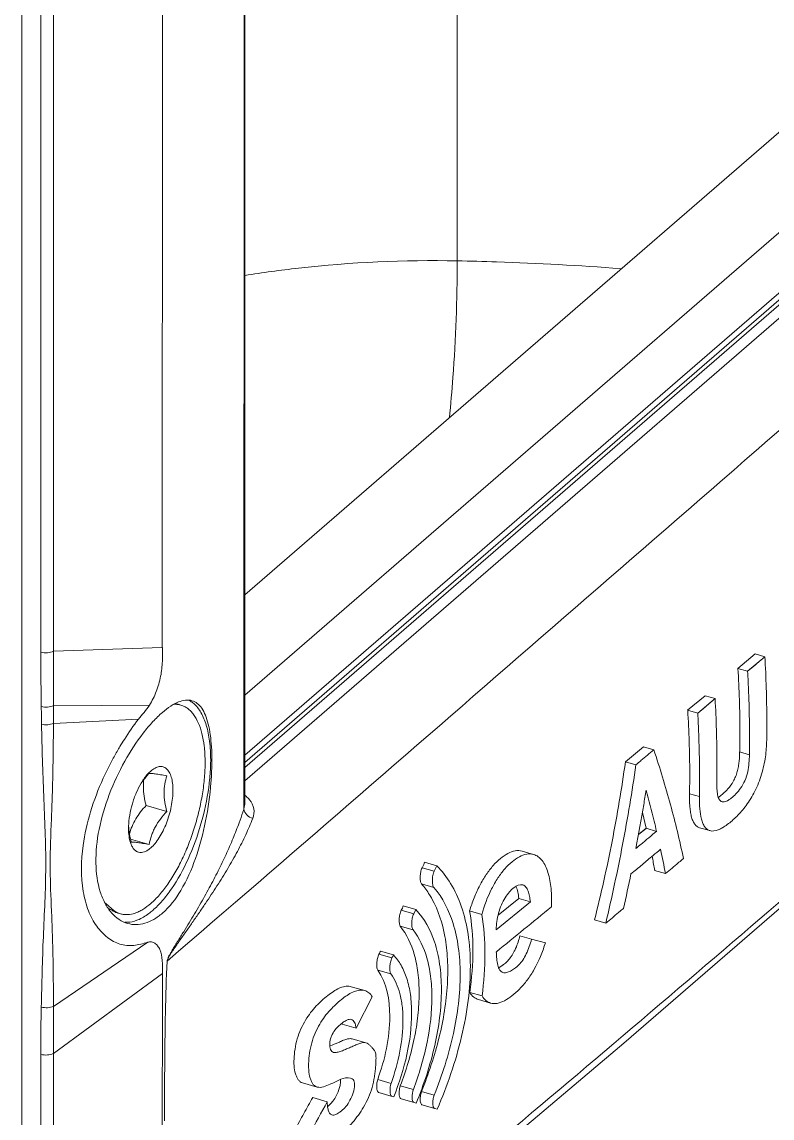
# Model space of a CAD drawing. Header units: millimetres. Extents: x 0 to 3564, y 0 to 2520.
# Drawn here: x 2802 to 2836.3, y 1977.7 to 2027.8 of the extents above; entities that cross this region are included whole.
import ezdxf

# ---------------------------------------------------------------- set-up
doc = ezdxf.new("R2010")
doc.units = ezdxf.units.MM
doc.layers.get('0').update_dxf_attribs({"lineweight": 13})

msp = doc.modelspace()

# ---------------------------------------------------------------- linework, layer by layer
for p, q in [((2821.905, 2095.3), (2821.905, 2016.84)), ((2802.881, 1998.945), (2802.88, 2090.31)), ((2803.454, 1998.989), (2803.455, 2090.353)), ((2802.013, 1953.909), (2802.013, 2089.875)), ((2808.43, 2089.466), (2808.427, 1999.165)), ((2812.16, 2084.16), (2812.159, 1991.794)), ((2812.192, 2084.339), (2812.191, 1992.005)), ((2812.191, 1996.985), (2862.059, 2040.172)), ((2864.68, 2039.695), (2812.191, 1994.238)), ((2812.191, 1993.906), (2864.922, 2039.572)), ((2864.705, 2039.157), (2812.191, 1993.677)), ((2812.191, 1993.075), (2865.238, 2039.016)), ((2812.191, 2001.573), (2855.322, 2038.925)), ((2808.427, 1999.165), (2803.454, 1998.989)), ((2803.454, 1996.504), (2803.454, 1998.989)), ((2834.722, 1998.207), (2835.515, 1998.873)), ((2835.171, 1998.078), (2835.96, 1998.744)), ((2835.515, 1998.873), (2835.96, 1998.744)), ((2834.722, 1998.207), (2835.171, 1998.078)), ((2832.43, 1996.295), (2833.228, 1996.959)), ((2833.228, 1996.959), (2833.685, 1996.827)), ((2803.454, 1996.504), (2807.841, 1996.527)), ((2809.276, 1996.529), (2809.146, 1996.566)), ((2832.892, 1996.161), (2833.685, 1996.827)), ((2803.451, 1995.69), (2807.335, 1995.884)), ((2832.43, 1996.295), (2832.892, 1996.161)), ((2829.586, 1993.943), (2830.41, 1994.622)), ((2830.41, 1994.622), (2830.885, 1994.485)), ((2834.807, 1994.39), (2835.254, 1994.261)), ((2829.586, 1993.944), (2830.067, 1993.805)), ((2807.899, 1993.516), (2807.805, 1993.427)), ((2832.511, 1992.478), (2832.972, 1992.345)), ((2808.633, 1991.672), (2807.687, 1991.945)), ((2812.191, 1992.005), (2812.159, 1991.794)), ((2830.535, 1990.897), (2830.366, 1991.625)), ((2830.185, 1990.61), (2830.535, 1990.897)), ((2830.191, 1990.608), (2830.54, 1990.895)), ((2830.535, 1990.897), (2831.01, 1990.759)), ((2832.977, 1990.925), (2833.446, 1990.79)), ((2807.821, 1990.157), (2806.978, 1990.4)), ((2825.386, 1989.705), (2824.867, 1989.855)), ((2820.849, 1988.936), (2820.297, 1989.096)), ((2820.41, 1989.344), (2820.965, 1989.184)), ((2830.924, 1988.967), (2830.862, 1989.334)), ((2830.923, 1988.967), (2831.413, 1988.825)), ((2820.271, 1988.355), (2820.834, 1988.193)), ((2825.247, 1987.536), (2823.684, 1986.263)), ((2823.773, 1986.931), (2824.718, 1987.688)), ((2823.779, 1986.929), (2824.724, 1987.687)), ((2825.247, 1987.536), (2824.718, 1987.688)), ((2806.521, 1986.987), (2806.392, 1987.025)), ((2819.339, 1987.156), (2819.916, 1986.99)), ((2820.01, 1987.184), (2819.436, 1987.35)), ((2819.916, 1986.99), (2820.01, 1987.184)), ((2823.021, 1986.958), (2822.469, 1987.118)), ((2819.301, 1986.423), (2819.884, 1986.255)), ((2828.177, 1986.708), (2828.687, 1986.56)), ((2824.763, 1985.987), (2825.296, 1985.833)), ((2803.453, 1982.753), (2807.758, 1985.687)), ((2825.296, 1985.833), (2825.929, 1985.66)), ((2818.326, 1985.143), (2818.92, 1984.971)), ((2818.987, 1985.107), (2818.39, 1985.28)), ((2818.267, 1984.42), (2818.872, 1984.245)), ((2803.449, 1980.603), (2808.435, 1984.253)), ((2817.678, 1983.478), (2817.063, 1983.655)), ((2822.477, 1983.395), (2823.037, 1983.233)), ((2818.02, 1983.194), (2817.298, 1981.794)), ((2822.878, 1983.067), (2823.43, 1982.907)), ((2803.453, 1980.601), (2803.453, 1982.753)), ((2816.643, 1981.947), (2816.638, 1981.989)), ((2816.643, 1981.947), (2817.28, 1981.763)), ((2817.298, 1981.794), (2817.28, 1981.763)), ((2817.725, 1981.09), (2817.096, 1981.271)), ((2802.881, 1963.11), (2802.878, 1980.558)), ((2803.462, 1963.151), (2803.449, 1980.603)), ((2818.267, 1979.408), (2818.882, 1979.231)), ((2814.833, 1979.262), (2815.5, 1979.07)), ((2819.281, 1979.046), (2819.301, 1979.13)), ((2819.301, 1979.13), (2819.899, 1978.958)), ((2820.248, 1978.787), (2820.271, 1978.871)), ((2820.271, 1978.871), (2820.854, 1978.703)), ((2815.963, 1978.4), (2815.298, 1978.592)), ((2818.321, 1978.814), (2818.932, 1978.637)), ((2818.39, 1978.794), (2818.321, 1978.814)), ((2819, 1978.618), (2818.931, 1978.637)), ((2819.933, 1978.356), (2819.339, 1978.527)), ((2820.028, 1978.33), (2819.933, 1978.356)), ((2820.291, 1978.26), (2820.872, 1978.093)), ((2820.988, 1978.06), (2820.872, 1978.093))]:
    msp.add_line(p, q)
for points in [[(2810.893, 1965.325), (2829.518, 1981.072), (2852.934, 2001.348)], [(2835.171, 1998.078), (2835.437, 1998.299), (2835.695, 1998.523), (2835.96, 1998.744)], [(2832.892, 1996.161), (2833.16, 1996.382), (2833.418, 1996.606), (2833.685, 1996.827)]]:
    msp.add_lwpolyline(points)
for centre, radius, start, end in [((2582.152, 1996.863), 221.302, 359.69628, 359.90705), ((2809.015, 1995.625), 0.941, 73.9237, 82.0258), ((2818.898, 1987.176), 14.479, 149.9978, 152.2207), ((2818.997, 1987.12), 14.593, 149.0273, 150.0021), ((2818.187, 1987.541), 13.679, 152.1863, 155.6434), ((2810.161, 1991.372), 3.135, 147.8011, 149.3992), ((2810.15, 1991.097), 3.273, 143.6375, 145.2029), ((2809.936, 1992.793), 2.375, 171.7871, 180.0186), ((2800.147, 1994.18), 10.496, 352.2728, 353.4771), ((2796.655, 1994.099), 14.038, 355.456, 356.8494), ((2912.04, 1986.827), 108.774, 177.73616, 178.02341), ((2810.089, 1990.878), 3.205, 177.996, 179.9756), ((2809.58, 1991.124), 2.696, 182.7691, 185.1945), ((2809.675, 1991.132), 2.791, 185.1885, 185.7299), ((2790.754, 1981.49), 41.316, 10.2261, 11.7986), ((2815.509, 1986.67), 15.583, 9.845, 10.9197), ((2698.163, 2046.762), 135.63, 334.76395, 334.87953), ((2755.041, 2004.184), 76.362, 347.17295, 348.38505), ((2806.782, 1987.889), 0.938, 245.8876, 253.8828), ((2286.486, 2646.269), 851.78, 309.100541, 309.3194), ((2771.402, 2008.803), 53.158, 333.3639, 333.5276), ((2823.068, 1985.922), 1.573, 312.9416, 320.6883), ((2823.05, 1985.943), 1.601, 305.4505, 312.8928), ((3417.169, 1975.42), 608.65, 179.668935, 179.801614), ((2535.017, 2130.58), 319.514, 331.25558, 331.55684)]:
    msp.add_arc(centre, radius, start, end)
for points, knots in [([(2808.651, 1984.828), (2819.725, 1994.37), (2841.488, 2013.401), (2863.433, 2032.222), (2874.212, 2041.606)], [0, 0, 0, 0, 0.505642, 1, 1, 1, 1]), ([(2812.191, 2016.169), (2813.006, 2016.299), (2816.225, 2016.738), (2819.482, 2016.89), (2821.904, 2016.839)], [0, 0, 0, 0, 0.254185, 1, 1, 1, 1]), ([(2821.548, 2009.665), (2821.606, 2010.278), (2821.809, 2012.664), (2821.904, 2015.06), (2821.904, 2016.84)], [0, 0, 0, 0, 0.256954, 1, 1, 1, 1]), ([(2821.904, 2016.84), (2822.504, 2016.827), (2824.992, 2016.758), (2827.478, 2016.623), (2829.361, 2016.486)], [0, 0, 0, 0, 0.2412, 1, 1, 1, 1]), ([(2865.456, 2012.892), (2861.103, 2008.952), (2852.342, 2001.147), (2839.084, 1989.608), (2825.747, 1978.209), (2816.762, 1970.739), (2812.239, 1967.046)], [0, 0, 0, 0, 0.250755, 0.501046, 0.750609, 1, 1, 1, 1]), ([(2864.955, 2009.929), (2864.955, 2007.77), (2864.779, 2003.339), (2864.048, 1996.591), (2862.853, 1989.662), (2861.217, 1982.677), (2859.168, 1975.761), (2856.743, 1969.036), (2853.984, 1962.623), (2850.943, 1956.636), (2847.672, 1951.181), (2844.23, 1946.353), (2840.677, 1942.237), (2837.072, 1938.901), (2833.469, 1936.404), (2829.921, 1934.791), (2826.979, 1934.217), (2824.769, 1934.277), (2823.719, 1934.467), (2823.211, 1934.6)], [0, 0, 0, 0, 0.069479, 0.142599, 0.218345, 0.295649, 0.373382, 0.450412, 0.525621, 0.597945, 0.66641, 0.73017, 0.788559, 0.84115, 0.887857, 0.929064, 0.965806, 0.983089, 1, 1, 1, 1]), ([(2867.483, 2009.621), (2867.471, 2006.633), (2867.12, 2000.471), (2865.762, 1991.121), (2863.594, 1981.605), (2860.683, 1972.227), (2857.122, 1963.281), (2853.023, 1955.05), (2849.177, 1948.852), (2845.916, 1944.485), (2843.482, 1941.622), (2841.019, 1939.112), (2838.544, 1936.976), (2836.077, 1935.228), (2833.635, 1933.885), (2831.236, 1932.957), (2828.894, 1932.457), (2826.631, 1932.394), (2824.468, 1932.776), (2822.433, 1933.601), (2820.549, 1934.855), (2818.833, 1936.521), (2817.295, 1938.58), (2815.942, 1941.014), (2814.784, 1943.804), (2813.827, 1946.927), (2813.344, 1949.135), (2813.134, 1950.287)], [0, 0, 0, 0, 0.076465, 0.157645, 0.241524, 0.325929, 0.408671, 0.487642, 0.560938, 0.594967, 0.627031, 0.657019, 0.684869, 0.710582, 0.734236, 0.756007, 0.776187, 0.795201, 0.813591, 0.831977, 0.850979, 0.871144, 0.892894, 0.916525, 0.942214, 0.97004, 1, 1, 1, 1]), ([(2823.214, 1934.596), (2823.719, 1934.451), (2824.763, 1934.236), (2826.963, 1934.127), (2829.898, 1934.64), (2833.447, 1936.189), (2837.052, 1938.628), (2840.664, 1941.911), (2844.228, 1945.982), (2847.684, 1950.772), (2850.973, 1956.196), (2854.035, 1962.161), (2856.817, 1968.56), (2859.267, 1975.279), (2861.343, 1982.197), (2863.007, 1989.192), (2864.229, 1996.137), (2864.987, 2002.908), (2865.181, 2007.358), (2865.19, 2009.526)], [0, 0, 0, 0, 0.016924, 0.034174, 0.070738, 0.111676, 0.158085, 0.210392, 0.268537, 0.332113, 0.400462, 0.472745, 0.547989, 0.62513, 0.703046, 0.780599, 0.856652, 0.930128, 1, 1, 1, 1]), ([(2802.879, 1998.945), (2802.977, 1998.921), (2803.174, 1998.907), (2803.369, 1998.948), (2803.454, 1998.989)], [0, 0, 0, 0, 0.517437, 1, 1, 1, 1]), ([(2802.895, 1996.462), (2802.891, 1996.669), (2802.881, 1997.497), (2802.879, 1998.325), (2802.879, 1998.945)], [0, 0, 0, 0, 0.250519, 1, 1, 1, 1]), ([(2807.841, 1996.527), (2807.964, 1996.722), (2808.172, 1997.153), (2808.369, 1997.831), (2808.443, 1998.514), (2808.428, 1998.954), (2808.428, 1999.165)], [0, 0, 0, 0, 0.253033, 0.518637, 0.769341, 1, 1, 1, 1]), ([(2836.043, 1994.927), (2836.047, 1995.243), (2836.054, 1996.516), (2836.014, 1997.788), (2835.96, 1998.744)], [0, 0, 0, 0, 0.247984, 1, 1, 1, 1]), ([(2834.812, 1994.388), (2834.818, 1994.704), (2834.83, 1995.977), (2834.788, 1997.25), (2834.728, 1998.206)], [0, 0, 0, 0, 0.247656, 1, 1, 1, 1]), ([(2835.171, 1998.078), (2835.189, 1997.757), (2835.25, 1996.486), (2835.267, 1995.213), (2835.254, 1994.261)], [0, 0, 0, 0, 0.252117, 1, 1, 1, 1]), ([(2802.906, 1995.655), (2802.905, 1995.722), (2802.901, 1995.857), (2802.904, 1996.058), (2802.902, 1996.26), (2802.893, 1996.395), (2802.892, 1996.463)], [0, 0, 0, 0, 0.250042, 0.498825, 0.74863, 1, 1, 1, 1]), ([(2802.895, 1996.462), (2802.989, 1996.439), (2803.181, 1996.428), (2803.37, 1996.467), (2803.454, 1996.504)], [0, 0, 0, 0, 0.513677, 1, 1, 1, 1]), ([(2807.335, 1995.885), (2807.417, 1995.991), (2807.598, 1996.195), (2807.767, 1996.411), (2807.841, 1996.527)], [0, 0, 0, 0, 0.494306, 1, 1, 1, 1]), ([(2807.899, 1987.458), (2808.04, 1987.58), (2808.317, 1987.864), (2808.698, 1988.36), (2809.059, 1988.941), (2809.392, 1989.592), (2809.687, 1990.298), (2809.938, 1991.04), (2810.138, 1991.8), (2810.283, 1992.559), (2810.368, 1993.297), (2810.391, 1993.997), (2810.353, 1994.641), (2810.254, 1995.214), (2810.096, 1995.702), (2809.91, 1996.041), (2809.733, 1996.251), (2809.592, 1996.375), (2809.44, 1996.47), (2809.331, 1996.513), (2809.276, 1996.529)], [0, 0, 0, 0, 0.055389, 0.117513, 0.185555, 0.258364, 0.334558, 0.412611, 0.49092, 0.567871, 0.641906, 0.711591, 0.77569, 0.833268, 0.883821, 0.927483, 0.94707, 0.965448, 0.982953, 1, 1, 1, 1]), ([(2809.78, 1996.732), (2809.687, 1996.759), (2809.473, 1996.772), (2809.139, 1996.677), (2808.782, 1996.48), (2808.549, 1996.299), (2808.429, 1996.195)], [0, 0, 0, 0, 0.193042, 0.415759, 0.683355, 1, 1, 1, 1]), ([(2809.146, 1996.556), (2809.079, 1996.566), (2809.009, 1996.568), (2808.94, 1996.563), (2808.939, 1996.563)], [0, 0, 0, 0, 0.2256042, 0.229394, 0.229394, 0.229394, 0.229394]), ([(2809.659, 1996.742), (2809.676, 1996.733), (2809.748, 1996.691), (2809.814, 1996.642), (2809.861, 1996.601)], [0, 0, 0, 0, 0.244986, 1, 1, 1, 1]), ([(2810.672, 1993.328), (2810.696, 1993.758), (2810.702, 1994.378), (2810.629, 1995.159), (2810.541, 1995.645), (2810.415, 1996.053), (2810.25, 1996.378), (2810.042, 1996.614), (2809.868, 1996.706), (2809.78, 1996.732)], [0, 0, 0, 0, 0.348889, 0.500493, 0.634048, 0.748625, 0.845063, 0.926571, 1, 1, 1, 1]), ([(2809.861, 1996.601), (2809.994, 1996.486), (2810.232, 1996.172), (2810.467, 1995.578), (2810.609, 1994.846), (2810.637, 1994.312), (2810.637, 1994.028)], [0, 0, 0, 0, 0.190928, 0.419831, 0.690629, 1, 1, 1, 1]), ([(2833.766, 1993.011), (2833.771, 1993.326), (2833.777, 1994.599), (2833.738, 1995.871), (2833.685, 1996.827)], [0, 0, 0, 0, 0.24803, 1, 1, 1, 1]), ([(2808.429, 1996.195), (2808.277, 1996.064), (2807.972, 1995.762), (2807.368, 1995.037), (2806.659, 1993.941), (2805.966, 1992.462), (2805.499, 1990.894), (2805.335, 1989.379), (2805.483, 1988.222), (2805.787, 1987.472), (2806.076, 1987.038), (2806.428, 1986.718), (2806.702, 1986.587), (2806.841, 1986.547)], [0, 0, 0, 0, 0.054654, 0.116543, 0.25651, 0.408306, 0.559667, 0.699644, 0.820195, 0.872192, 0.918792, 0.960861, 1, 1, 1, 1]), ([(2806.485, 1994.63), (2806.553, 1994.742), (2806.819, 1995.172), (2807.107, 1995.588), (2807.335, 1995.885)], [0, 0, 0, 0, 0.259348, 1, 1, 1, 1]), ([(2832.517, 1992.477), (2832.523, 1992.792), (2832.534, 1994.065), (2832.494, 1995.338), (2832.436, 1996.293)], [0, 0, 0, 0, 0.247754, 1, 1, 1, 1]), ([(2832.892, 1996.161), (2832.91, 1995.841), (2832.969, 1994.57), (2832.985, 1993.297), (2832.972, 1992.345)], [0, 0, 0, 0, 0.252061, 1, 1, 1, 1]), ([(2802.897, 1982.727), (2802.918, 1983.797), (2802.975, 1985.934), (2803.157, 1989.157), (2803.001, 1992.397), (2802.929, 1994.568), (2802.906, 1995.655)], [0, 0, 0, 0, 0.248199, 0.496083, 0.747923, 1, 1, 1, 1]), ([(2802.91, 1995.654), (2803.001, 1995.633), (2803.186, 1995.621), (2803.369, 1995.656), (2803.451, 1995.69)], [0, 0, 0, 0, 0.51182, 1, 1, 1, 1]), ([(2803.351, 1991.123), (2803.366, 1991.504), (2803.398, 1992.266), (2803.438, 1993.789), (2803.447, 1994.93), (2803.451, 1995.69)], [0, 0, 0, 0, 0.250283, 0.500895, 1, 1, 1, 1]), ([(2836.043, 1994.927), (2836.039, 1994.674), (2836.001, 1994.146), (2835.826, 1993.357), (2835.531, 1992.602), (2835.138, 1991.956), (2834.703, 1991.451), (2834.33, 1991.124), (2834.038, 1990.926), (2833.784, 1990.796), (2833.567, 1990.755), (2833.446, 1990.79)], [0, 0, 0, 0, 0.144121, 0.300103, 0.458536, 0.603367, 0.72832, 0.836456, 0.884738, 0.928278, 1, 1, 1, 1]), ([(2830.067, 1993.805), (2830.136, 1993.862), (2830.258, 1993.958), (2830.427, 1994.101), (2830.625, 1994.278), (2830.783, 1994.399), (2830.885, 1994.485)], [0, 0, 0, 0, 0.252038, 0.438543, 0.623127, 1, 1, 1, 1]), ([(2830.885, 1994.485), (2831.161, 1993.656), (2831.664, 1992.012), (2832.066, 1990.341), (2832.239, 1989.515)], [0, 0, 0, 0, 0.508788, 1, 1, 1, 1]), ([(2834.271, 1992.702), (2834.362, 1992.807), (2834.491, 1992.986), (2834.624, 1993.256), (2834.7, 1993.486), (2834.752, 1993.72), (2834.786, 1993.949), (2834.805, 1994.172), (2834.805, 1994.318), (2834.807, 1994.39)], [0, 0, 0, 0, 0.230809, 0.36179, 0.497358, 0.630103, 0.757695, 0.880683, 1, 1, 1, 1]), ([(2810.637, 1994.028), (2810.637, 1993.944), (2810.632, 1993.597), (2810.605, 1993.25), (2810.575, 1992.988)], [0, 0, 0, 0, 0.241217, 1, 1, 1, 1]), ([(2828.177, 1986.707), (2828.471, 1987.897), (2829.017, 1990.296), (2829.413, 1992.723), (2829.586, 1993.944)], [0, 0, 0, 0, 0.498625, 1, 1, 1, 1]), ([(2834.006, 1992.115), (2834.036, 1992.106), (2834.104, 1992.102), (2834.207, 1992.133), (2834.313, 1992.192), (2834.46, 1992.303), (2834.65, 1992.478), (2834.871, 1992.741), (2835.065, 1993.078), (2835.182, 1993.472), (2835.239, 1993.873), (2835.252, 1994.135), (2835.254, 1994.261)], [0, 0, 0, 0, 0.034637, 0.07363, 0.118514, 0.168485, 0.278857, 0.404362, 0.550487, 0.708453, 0.858915, 1, 1, 1, 1]), ([(2807.805, 1993.427), (2807.751, 1993.372), (2807.646, 1993.248), (2807.554, 1993.114), (2807.508, 1993.043)], [0, 0, 0, 0, 0.475902, 1, 1, 1, 1]), ([(2807.821, 1993.404), (2807.794, 1993.375), (2807.687, 1993.257), (2807.585, 1993.133), (2807.515, 1993.037)], [0, 0, 0, 0, 0.251913, 1, 1, 1, 1]), ([(2808.633, 1993.295), (2808.536, 1993.314), (2808.359, 1993.347), (2808.125, 1993.384), (2807.952, 1993.404), (2807.858, 1993.407), (2807.821, 1993.404)], [0, 0, 0, 0, 0.362375, 0.657213, 0.867114, 1, 1, 1, 1]), ([(2808.914, 1992.637), (2808.914, 1992.746), (2808.903, 1992.95), (2808.848, 1993.231), (2808.77, 1993.429), (2808.687, 1993.552), (2808.62, 1993.623), (2808.545, 1993.677), (2808.463, 1993.711), (2808.376, 1993.726), (2808.284, 1993.721), (2808.19, 1993.697), (2808.054, 1993.637), (2807.959, 1993.568), (2807.899, 1993.516)], [0, 0, 0, 0, 0.176286, 0.330449, 0.460858, 0.517768, 0.569981, 0.618683, 0.665488, 0.712273, 0.760915, 0.81303, 0.86984, 1, 1, 1, 1]), ([(2828.687, 1986.56), (2828.972, 1987.753), (2829.486, 1990.159), (2829.893, 1992.585), (2830.067, 1993.805)], [0, 0, 0, 0, 0.498856, 1, 1, 1, 1]), ([(2804.806, 1990.113), (2804.879, 1990.634), (2805.121, 1991.682), (2805.501, 1992.687), (2805.725, 1993.183)], [0, 0, 0, 0, 0.491388, 1, 1, 1, 1]), ([(2807.463, 1992.968), (2807.377, 1992.823), (2807.223, 1992.512), (2807.048, 1992.017), (2806.929, 1991.504), (2806.892, 1991.158), (2806.886, 1990.99)], [0, 0, 0, 0, 0.242183, 0.499273, 0.75672, 1, 1, 1, 1]), ([(2808.429, 1987.015), (2808.766, 1987.307), (2809.369, 1988.109), (2810.001, 1989.558), (2810.439, 1991.225), (2810.603, 1992.399), (2810.649, 1992.987)], [0, 0, 0, 0, 0.206076, 0.454189, 0.727184, 1, 1, 1, 1]), ([(2808.633, 1993.295), (2808.595, 1993.173), (2808.53, 1992.917), (2808.508, 1992.654), (2808.508, 1992.52)], [0, 0, 0, 0, 0.489925, 1, 1, 1, 1]), ([(2833.766, 1993.011), (2833.765, 1992.908), (2833.766, 1992.712), (2833.786, 1992.476), (2833.826, 1992.312), (2833.869, 1992.216), (2833.93, 1992.148), (2833.981, 1992.122), (2834.006, 1992.115)], [0, 0, 0, 0, 0.315036, 0.600503, 0.724285, 0.83021, 0.919402, 1, 1, 1, 1]), ([(2807.562, 1992.793), (2807.562, 1992.652), (2807.587, 1992.366), (2807.65, 1992.086), (2807.687, 1991.945)], [0, 0, 0, 0, 0.490548, 1, 1, 1, 1]), ([(2807.899, 1990), (2807.971, 1990.062), (2808.111, 1990.212), (2808.298, 1990.476), (2808.471, 1990.789), (2808.623, 1991.138), (2808.748, 1991.511), (2808.841, 1991.892), (2808.899, 1992.268), (2808.914, 1992.517), (2808.914, 1992.637)], [0, 0, 0, 0, 0.09859, 0.211371, 0.335842, 0.468575, 0.605586, 0.742619, 0.875421, 1, 1, 1, 1]), ([(2810.548, 1992.769), (2810.471, 1992.204), (2810.23, 1991.085), (2809.659, 1989.52), (2809.026, 1988.352), (2808.446, 1987.589), (2808.142, 1987.277), (2807.987, 1987.143)], [0, 0, 0, 0, 0.271935, 0.543862, 0.792662, 0.902454, 1, 1, 1, 1]), ([(2808.508, 1992.52), (2808.508, 1992.379), (2808.533, 1992.093), (2808.596, 1991.813), (2808.633, 1991.672)], [0, 0, 0, 0, 0.49054, 1, 1, 1, 1]), ([(2812.192, 1992.411), (2812.213, 1992.395), (2812.292, 1992.333), (2812.365, 1992.262), (2812.413, 1992.204)], [0, 0, 0, 0, 0.260764, 1, 1, 1, 1]), ([(2830.53, 1992.642), (2830.495, 1992.419), (2830.354, 1991.529), (2830.195, 1990.641), (2830.069, 1989.978)], [0, 0, 0, 0, 0.250378, 1, 1, 1, 1]), ([(2831.01, 1990.759), (2830.974, 1990.916), (2830.824, 1991.546), (2830.66, 1992.172), (2830.53, 1992.642)], [0, 0, 0, 0, 0.247727, 1, 1, 1, 1]), ([(2832.977, 1990.925), (2832.933, 1990.938), (2832.843, 1990.984), (2832.737, 1991.103), (2832.655, 1991.262), (2832.592, 1991.456), (2832.549, 1991.681), (2832.517, 1992.025), (2832.508, 1992.294), (2832.511, 1992.478)], [0, 0, 0, 0, 0.081705, 0.171461, 0.27508, 0.394236, 0.5284, 0.675702, 1, 1, 1, 1]), ([(2833.833, 1992.313), (2833.844, 1992.32), (2833.891, 1992.35), (2833.936, 1992.384), (2833.969, 1992.41)], [0, 0, 0, 0, 0.239317, 1, 1, 1, 1]), ([(2833.969, 1992.41), (2833.994, 1992.431), (2834.101, 1992.521), (2834.2, 1992.621), (2834.271, 1992.702)], [0, 0, 0, 0, 0.234992, 1, 1, 1, 1]), ([(2807.687, 1991.945), (2807.598, 1991.848), (2807.427, 1991.65), (2807.207, 1991.332), (2807.037, 1990.994), (2806.958, 1990.759), (2806.926, 1990.641)], [0, 0, 0, 0, 0.259382, 0.513344, 0.760181, 1, 1, 1, 1]), ([(2812.413, 1992.204), (2812.511, 1992.086), (2812.652, 1991.804), (2812.616, 1991.489), (2812.561, 1991.354)], [0, 0, 0, 0, 0.512534, 1, 1, 1, 1]), ([(2833.446, 1990.79), (2833.401, 1990.803), (2833.311, 1990.849), (2833.203, 1990.968), (2833.119, 1991.128), (2833.028, 1991.403), (2832.975, 1991.816), (2832.97, 1992.161), (2832.972, 1992.345)], [0, 0, 0, 0, 0.082161, 0.172431, 0.276488, 0.395872, 0.677288, 1, 1, 1, 1]), ([(2807.821, 1990.157), (2807.849, 1990.292), (2807.903, 1990.495), (2808.005, 1990.758), (2808.132, 1991.02), (2808.335, 1991.332), (2808.53, 1991.56), (2808.633, 1991.672)], [0, 0, 0, 0, 0.238591, 0.360572, 0.484671, 0.738997, 1, 1, 1, 1]), ([(2812.159, 1991.794), (2812.142, 1991.741), (2812.072, 1991.526), (2811.997, 1991.312), (2811.938, 1991.151)], [0, 0, 0, 0, 0.245476, 1, 1, 1, 1]), ([(2812.159, 1991.794), (2812.161, 1991.69), (2812.266, 1991.483), (2812.459, 1991.38), (2812.561, 1991.354)], [0, 0, 0, 0, 0.497601, 1, 1, 1, 1]), ([(2806.884, 1990.879), (2806.884, 1990.765), (2806.896, 1990.551), (2806.939, 1990.341), (2806.969, 1990.246)], [0, 0, 0, 0, 0.535787, 1, 1, 1, 1]), ([(2808.651, 1984.825), (2808.649, 1984.874), (2808.685, 1984.967), (2808.746, 1985.093), (2808.812, 1985.211), (2808.9, 1985.361), (2809.011, 1985.542), (2809.144, 1985.755), (2809.275, 1985.965), (2809.446, 1986.239), (2809.655, 1986.579), (2809.899, 1986.984), (2810.133, 1987.385), (2810.358, 1987.782), (2810.643, 1988.301), (2810.976, 1988.939), (2811.338, 1989.694), (2811.66, 1990.427), (2811.851, 1990.913), (2811.938, 1991.151)], [0, 0, 0, 0, 0.020492, 0.040226, 0.059057, 0.077384, 0.113152, 0.148182, 0.182708, 0.216837, 0.284102, 0.350187, 0.41516, 0.479034, 0.541797, 0.663865, 0.781094, 0.893215, 1, 1, 1, 1]), ([(2812.561, 1991.354), (2812.462, 1991.101), (2812.241, 1990.59), (2811.856, 1989.826), (2811.413, 1989.048), (2810.923, 1988.257), (2810.485, 1987.592), (2810.118, 1987.051), (2809.832, 1986.637), (2809.589, 1986.289), (2809.39, 1986.006), (2809.239, 1985.791), (2809.086, 1985.571), (2808.958, 1985.385), (2808.856, 1985.231), (2808.779, 1985.109), (2808.716, 1985.001), (2808.672, 1984.906), (2808.654, 1984.853), (2808.651, 1984.825)], [0, 0, 0, 0, 0.10664, 0.218885, 0.336273, 0.458286, 0.584621, 0.649409, 0.715327, 0.782471, 0.816561, 0.851056, 0.886049, 0.921745, 0.940007, 0.958738, 0.978333, 0.988986, 1, 1, 1, 1]), ([(2803.453, 1982.753), (2803.451, 1983.401), (2803.444, 1984.37), (2803.419, 1985.662), (2803.373, 1986.958), (2803.309, 1988.263), (2803.3, 1989.581), (2803.319, 1990.245), (2803.331, 1990.578)], [0, 0, 0, 0, 0.248111, 0.371538, 0.495066, 0.745367, 0.872239, 1, 1, 1, 1]), ([(2807.009, 1990.265), (2806.996, 1990.314), (2806.948, 1990.508), (2806.912, 1990.705), (2806.897, 1990.854)], [0, 0, 0, 0, 0.254105, 1, 1, 1, 1]), ([(2830.069, 1989.978), (2830.148, 1990.043), (2830.289, 1990.154), (2830.483, 1990.318), (2830.71, 1990.521), (2830.892, 1990.661), (2831.01, 1990.759)], [0, 0, 0, 0, 0.252112, 0.438587, 0.623046, 1, 1, 1, 1]), ([(2807.758, 1985.687), (2807.652, 1985.659), (2807.442, 1985.599), (2807.123, 1985.534), (2806.8, 1985.527), (2806.487, 1985.596), (2806.191, 1985.722), (2805.809, 1985.97), (2805.384, 1986.427), (2805.01, 1987.151), (2804.692, 1988.391), (2804.709, 1989.418), (2804.806, 1990.113)], [0, 0, 0, 0, 0.050778, 0.101473, 0.150737, 0.199342, 0.248672, 0.299702, 0.409482, 0.533551, 0.674157, 1, 1, 1, 1]), ([(2806.969, 1990.246), (2806.988, 1990.19), (2807.03, 1990.085), (2807.116, 1989.952), (2807.22, 1989.854), (2807.342, 1989.798), (2807.476, 1989.787), (2807.617, 1989.819), (2807.762, 1989.891), (2807.853, 1989.96), (2807.899, 1990)], [0, 0, 0, 0, 0.147639, 0.276665, 0.390709, 0.496421, 0.602751, 0.718439, 0.849813, 1, 1, 1, 1]), ([(2807.009, 1990.265), (2807.046, 1990.268), (2807.14, 1990.266), (2807.313, 1990.246), (2807.547, 1990.208), (2807.724, 1990.175), (2807.821, 1990.157)], [0, 0, 0, 0, 0.132885, 0.342787, 0.637625, 1, 1, 1, 1]), ([(2822.469, 1987.118), (2822.528, 1987.322), (2822.666, 1987.719), (2822.92, 1988.277), (2823.207, 1988.774), (2823.525, 1989.19), (2823.859, 1989.519), (2824.196, 1989.757), (2824.536, 1989.889), (2824.767, 1989.884), (2824.867, 1989.855)], [0, 0, 0, 0, 0.163788, 0.322366, 0.470204, 0.604208, 0.723979, 0.829147, 0.919833, 1, 1, 1, 1]), ([(2831.197, 1989.938), (2831.083, 1989.843), (2830.879, 1989.684), (2830.599, 1989.448), (2830.271, 1989.154), (2830.009, 1988.952), (2829.839, 1988.81)], [0, 0, 0, 0, 0.252057, 0.438601, 0.62308, 1, 1, 1, 1]), ([(2823.021, 1986.958), (2823.136, 1987.36), (2823.352, 1987.936), (2823.743, 1988.618), (2824.056, 1989.036), (2824.387, 1989.366), (2824.721, 1989.605), (2825.057, 1989.74), (2825.287, 1989.734), (2825.386, 1989.705)], [0, 0, 0, 0, 0.322649, 0.470817, 0.605251, 0.724832, 0.82995, 0.920336, 1, 1, 1, 1]), ([(2825.386, 1989.705), (2825.461, 1989.683), (2825.612, 1989.607), (2825.796, 1989.418), (2825.944, 1989.166), (2826.104, 1988.744), (2826.213, 1988.116), (2826.221, 1987.589), (2826.21, 1987.31)], [0, 0, 0, 0, 0.088014, 0.183896, 0.291789, 0.412487, 0.687861, 1, 1, 1, 1]), ([(2832.239, 1989.515), (2832.17, 1989.457), (2832.047, 1989.36), (2831.876, 1989.215), (2831.676, 1989.036), (2831.517, 1988.912), (2831.413, 1988.825)], [0, 0, 0, 0, 0.251806, 0.438454, 0.623326, 1, 1, 1, 1]), ([(2820.271, 1988.355), (2820.257, 1988.371), (2820.241, 1988.42), (2820.218, 1988.495), (2820.21, 1988.587), (2820.208, 1988.721), (2820.227, 1988.894), (2820.266, 1989.032), (2820.297, 1989.096)], [0, 0, 0, 0, 0.084551, 0.19335, 0.314016, 0.443811, 0.720243, 1, 1, 1, 1]), ([(2820.297, 1989.096), (2820.306, 1989.116), (2820.326, 1989.158), (2820.357, 1989.219), (2820.385, 1989.281), (2820.4, 1989.324), (2820.41, 1989.344)], [0, 0, 0, 0, 0.250866, 0.502382, 0.7517, 1, 1, 1, 1]), ([(2820.849, 1988.936), (2820.837, 1988.911), (2820.797, 1988.807), (2820.777, 1988.695), (2820.77, 1988.611)], [0, 0, 0, 0, 0.244723, 1, 1, 1, 1]), ([(2820.965, 1989.184), (2821.209, 1988.945), (2821.658, 1988.363), (2822.142, 1987.298), (2822.441, 1986.02), (2822.536, 1984.569), (2822.43, 1982.994), (2822.016, 1980.774), (2821.448, 1979.132), (2820.988, 1978.06)], [0, 0, 0, 0, 0.087551, 0.186202, 0.297676, 0.422085, 0.557467, 0.701223, 1, 1, 1, 1]), ([(2820.77, 1988.611), (2820.763, 1988.531), (2820.762, 1988.415), (2820.789, 1988.274), (2820.815, 1988.214), (2820.834, 1988.193)], [0, 0, 0, 0, 0.559178, 0.801712, 1, 1, 1, 1]), ([(2820.747, 1987.671), (2820.712, 1987.734), (2820.571, 1987.974), (2820.406, 1988.2), (2820.271, 1988.355)], [0, 0, 0, 0, 0.260504, 1, 1, 1, 1]), ([(2820.853, 1978.703), (2821.215, 1979.614), (2821.794, 1981.426), (2822.089, 1983.731), (2821.986, 1985.428), (2821.697, 1986.801), (2821.242, 1987.724), (2820.834, 1988.193)], [0, 0, 0, 0, 0.297487, 0.574568, 0.699024, 0.81144, 1, 1, 1, 1]), ([(2824.901, 1988.31), (2824.766, 1988.349), (2824.516, 1988.224), (2824.277, 1987.987), (2824.08, 1987.717), (2823.911, 1987.392), (2823.784, 1987.024), (2823.708, 1986.642), (2823.686, 1986.387), (2823.684, 1986.263)], [0, 0, 0, 0, 0.163244, 0.274198, 0.403069, 0.547438, 0.701563, 0.855127, 1, 1, 1, 1]), ([(2824.718, 1987.689), (2824.705, 1987.788), (2824.682, 1987.977), (2824.625, 1988.162), (2824.587, 1988.244)], [0, 0, 0, 0, 0.524368, 1, 1, 1, 1]), ([(2825.247, 1987.536), (2825.235, 1987.623), (2825.208, 1987.79), (2825.156, 1987.99), (2825.096, 1988.128), (2825.044, 1988.213), (2824.979, 1988.277), (2824.927, 1988.302), (2824.901, 1988.31)], [0, 0, 0, 0, 0.298287, 0.572468, 0.69606, 0.808038, 0.907889, 1, 1, 1, 1]), ([(2805.792, 1987.503), (2805.885, 1987.422), (2805.977, 1987.342), (2806.07, 1987.261), (2806.09, 1987.243), (2806.111, 1987.225), (2806.132, 1987.207), (2806.137, 1987.202), (2806.143, 1987.197), (2806.149, 1987.192), (2806.168, 1987.176), (2806.245, 1987.114), (2806.331, 1987.062), (2806.399, 1987.032), (2806.4, 1987.032), (2806.402, 1987.031), (2806.403, 1987.03)], [-1.590172, -1.590172, -1.590172, -1.590172, -0.352048, -0.352048, -0.352048, -0.075454, -0.075454, -0.075454, 0, 0, 0, 0.257186, 1, 1, 1, 1.015978, 1.015978, 1.015978, 1.015978]), ([(2806.521, 1986.987), (2806.572, 1986.973), (2806.678, 1986.952), (2806.901, 1986.946), (2807.133, 1986.995), (2807.361, 1987.09), (2807.609, 1987.226), (2807.785, 1987.359), (2807.899, 1987.458)], [0, 0, 0, 0, 0.104628, 0.211655, 0.440749, 0.566666, 0.701517, 1, 1, 1, 1]), ([(2820.271, 1978.871), (2820.592, 1979.676), (2821.131, 1981.282), (2821.466, 1983.334), (2821.478, 1984.887), (2821.335, 1986.212), (2821.041, 1987.143), (2820.747, 1987.671)], [0, 0, 0, 0, 0.286923, 0.558936, 0.684194, 0.800024, 1, 1, 1, 1]), ([(2806.392, 1987.025), (2806.375, 1987.03), (2806.306, 1987.052), (2806.239, 1987.082), (2806.192, 1987.109), (2806.189, 1987.11), (2806.186, 1987.112), (2806.182, 1987.114), (2806.171, 1987.121), (2806.159, 1987.127), (2806.147, 1987.134), (2806.078, 1987.173), (2806.009, 1987.212), (2805.94, 1987.251)], [0, 0, 0, 0, 0.248517, 1, 1, 1, 1.048294, 1.048294, 1.048294, 1.237527, 1.237527, 1.237527, 2.328417, 2.328417, 2.328417, 2.328417]), ([(2806.841, 1986.547), (2806.965, 1986.511), (2807.233, 1986.476), (2807.645, 1986.542), (2808.055, 1986.725), (2808.306, 1986.909), (2808.429, 1987.015)], [0, 0, 0, 0, 0.226251, 0.46152, 0.717101, 1, 1, 1, 1]), ([(2807.987, 1987.143), (2807.932, 1987.095), (2807.722, 1986.924), (2807.488, 1986.781), (2807.305, 1986.707)], [0, 0, 0, 0, 0.272758, 1, 1, 1, 1]), ([(2819.301, 1986.423), (2819.288, 1986.44), (2819.275, 1986.488), (2819.254, 1986.564), (2819.249, 1986.654), (2819.249, 1986.751), (2819.259, 1986.852), (2819.275, 1986.957), (2819.307, 1987.057), (2819.324, 1987.125), (2819.339, 1987.156)], [0, 0, 0, 0, 0.084984, 0.1938, 0.314518, 0.444278, 0.580367, 0.720792, 0.862782, 1, 1, 1, 1]), ([(2819.436, 1987.35), (2819.42, 1987.318), (2819.4, 1987.247), (2819.356, 1987.189), (2819.339, 1987.156)], [0, 0, 0, 0, 0.494312, 1, 1, 1, 1]), ([(2819.825, 1986.584), (2819.828, 1986.653), (2819.845, 1986.792), (2819.885, 1986.927), (2819.915, 1986.99)], [0, 0, 0, 0, 0.49633, 1, 1, 1, 1]), ([(2820.01, 1987.184), (2820.406, 1986.774), (2820.851, 1985.93), (2821.131, 1984.659), (2821.231, 1983.063), (2820.941, 1980.891), (2820.379, 1979.185), (2820.027, 1978.33)], [0, 0, 0, 0, 0.184679, 0.296368, 0.421088, 0.700478, 1, 1, 1, 1]), ([(2822.477, 1983.395), (2822.566, 1984.039), (2822.673, 1985.284), (2822.569, 1986.531), (2822.469, 1987.118)], [0, 0, 0, 0, 0.522165, 1, 1, 1, 1]), ([(2823.037, 1983.233), (2823.124, 1983.878), (2823.216, 1985.124), (2823.122, 1986.372), (2823.021, 1986.958)], [0, 0, 0, 0, 0.522664, 1, 1, 1, 1]), ([(2829.497, 1987.232), (2829.429, 1987.175), (2829.307, 1987.081), (2829.14, 1986.94), (2828.945, 1986.764), (2828.788, 1986.645), (2828.687, 1986.56)], [0, 0, 0, 0, 0.252224, 0.438668, 0.622943, 1, 1, 1, 1]), ([(2807.305, 1986.707), (2807.255, 1986.687), (2807.067, 1986.62), (2806.862, 1986.593), (2806.716, 1986.605)], [0, 0, 0, 0, 0.268569, 1, 1, 1, 1]), ([(2819.301, 1979.13), (2819.565, 1979.831), (2819.893, 1980.895), (2820.121, 1982.326), (2820.181, 1983.337), (2820.13, 1984.276), (2819.927, 1985.333), (2819.598, 1986.048), (2819.301, 1986.423)], [0, 0, 0, 0, 0.29677, 0.43909, 0.573552, 0.69784, 0.810433, 1, 1, 1, 1]), ([(2819.884, 1986.255), (2819.87, 1986.273), (2819.849, 1986.319), (2819.825, 1986.43), (2819.823, 1986.521), (2819.825, 1986.584)], [0, 0, 0, 0, 0.200651, 0.443345, 1, 1, 1, 1]), ([(2819.898, 1978.958), (2820.16, 1979.659), (2820.576, 1981.051), (2820.785, 1982.811), (2820.711, 1984.108), (2820.505, 1985.164), (2820.18, 1985.881), (2819.884, 1986.255)], [0, 0, 0, 0, 0.296932, 0.573499, 0.697917, 0.810652, 1, 1, 1, 1]), ([(2824.285, 1984.925), (2824.403, 1985.07), (2824.594, 1985.416), (2824.725, 1985.787), (2824.763, 1985.987)], [0, 0, 0, 0, 0.478938, 1, 1, 1, 1]), ([(2807.758, 1985.687), (2807.814, 1985.703), (2807.93, 1985.714), (2808.095, 1985.652), (2808.226, 1985.525), (2808.374, 1985.267), (2808.439, 1984.823), (2808.44, 1984.453), (2808.439, 1984.251)], [0, 0, 0, 0, 0.095585, 0.184719, 0.279835, 0.389298, 0.668218, 1, 1, 1, 1]), ([(2825.929, 1985.66), (2825.803, 1985.243), (2825.562, 1984.648), (2825.118, 1983.966), (2824.774, 1983.558), (2824.425, 1983.242), (2824.084, 1983.013), (2823.752, 1982.878), (2823.526, 1982.879), (2823.43, 1982.907)], [0, 0, 0, 0, 0.330236, 0.480413, 0.614513, 0.732569, 0.836063, 0.924281, 1, 1, 1, 1]), ([(2825.296, 1985.833), (2825.274, 1985.716), (2825.199, 1985.488), (2825.07, 1985.164), (2824.91, 1984.878), (2824.725, 1984.653), (2824.532, 1984.489), (2824.346, 1984.37), (2824.167, 1984.297), (2824.042, 1984.289), (2823.989, 1984.305)], [0, 0, 0, 0, 0.165799, 0.330433, 0.484413, 0.618194, 0.733036, 0.834457, 0.923326, 1, 1, 1, 1]), ([(2818.267, 1984.42), (2818.254, 1984.437), (2818.24, 1984.485), (2818.228, 1984.561), (2818.22, 1984.65), (2818.226, 1984.78), (2818.252, 1984.948), (2818.294, 1985.081), (2818.326, 1985.143)], [0, 0, 0, 0, 0.086929, 0.193655, 0.314922, 0.444363, 0.719659, 1, 1, 1, 1]), ([(2818.326, 1985.143), (2818.332, 1985.154), (2818.343, 1985.177), (2818.362, 1985.21), (2818.378, 1985.244), (2818.385, 1985.268), (2818.39, 1985.28)], [0, 0, 0, 0, 0.25133, 0.504214, 0.753016, 1, 1, 1, 1]), ([(2818.823, 1984.572), (2818.827, 1984.64), (2818.847, 1984.777), (2818.888, 1984.91), (2818.919, 1984.971)], [0, 0, 0, 0, 0.49633, 1, 1, 1, 1]), ([(2818.987, 1985.107), (2819.121, 1984.967), (2819.368, 1984.626), (2819.627, 1984.007), (2819.786, 1983.265), (2819.856, 1982.097), (2819.652, 1980.503), (2819.252, 1979.248), (2819, 1978.618)], [0, 0, 0, 0, 0.085992, 0.183776, 0.295109, 0.419806, 0.699952, 1, 1, 1, 1]), ([(2823.989, 1984.305), (2823.961, 1984.313), (2823.904, 1984.343), (2823.839, 1984.421), (2823.79, 1984.525), (2823.739, 1984.696), (2823.703, 1984.942), (2823.692, 1985.146), (2823.689, 1985.254)], [0, 0, 0, 0, 0.084551, 0.178703, 0.288071, 0.411618, 0.691067, 1, 1, 1, 1]), ([(2808.555, 1981.699), (2808.559, 1981.956), (2808.577, 1982.999), (2808.607, 1984.042), (2808.651, 1984.825)], [0, 0, 0, 0, 0.247219, 1, 1, 1, 1]), ([(2818.267, 1979.408), (2818.595, 1980.336), (2818.991, 1982.007), (2818.694, 1983.83), (2818.267, 1984.42)], [0, 0, 0, 0, 0.574561, 1, 1, 1, 1]), ([(2818.872, 1984.245), (2818.859, 1984.263), (2818.839, 1984.31), (2818.818, 1984.42), (2818.819, 1984.51), (2818.823, 1984.572)], [0, 0, 0, 0, 0.200927, 0.443561, 1, 1, 1, 1]), ([(2823.793, 1984.526), (2823.808, 1984.534), (2823.872, 1984.568), (2823.933, 1984.607), (2823.978, 1984.639)], [0, 0, 0, 0, 0.239128, 1, 1, 1, 1]), ([(2808.435, 1984.253), (2808.431, 1982.091), (2808.425, 1979.209), (2808.426, 1976.326), (2808.426, 1975.606)], [0, 0, 0, 0, 0.750138, 1, 1, 1, 1]), ([(2818.882, 1979.231), (2819.051, 1979.713), (2819.317, 1980.668), (2819.449, 1981.87), (2819.402, 1982.757), (2819.271, 1983.483), (2819.064, 1983.98), (2818.872, 1984.245)], [0, 0, 0, 0, 0.296403, 0.572481, 0.696909, 0.809872, 1, 1, 1, 1]), ([(2817.063, 1983.655), (2816.987, 1983.677), (2816.817, 1983.689), (2816.562, 1983.619), (2816.304, 1983.484), (2815.948, 1983.235), (2815.494, 1982.837), (2815.081, 1982.333), (2814.8, 1981.829), (2814.621, 1981.392), (2814.5, 1980.931), (2814.446, 1980.475), (2814.435, 1980.054), (2814.484, 1979.736), (2814.562, 1979.527), (2814.633, 1979.403), (2814.722, 1979.309), (2814.796, 1979.273), (2814.833, 1979.262)], [0, 0, 0, 0, 0.040719, 0.085419, 0.135479, 0.190104, 0.309518, 0.446547, 0.524246, 0.606704, 0.690052, 0.76968, 0.843373, 0.906904, 0.934193, 0.958526, 0.98013, 1, 1, 1, 1]), ([(2815.5, 1979.07), (2815.464, 1979.08), (2815.391, 1979.116), (2815.303, 1979.21), (2815.233, 1979.333), (2815.155, 1979.543), (2815.116, 1979.788), (2815.109, 1980.054), (2815.119, 1980.351), (2815.162, 1980.739), (2815.276, 1981.201), (2815.449, 1981.641), (2815.722, 1982.147), (2816.127, 1982.653), (2816.575, 1983.054), (2816.926, 1983.304), (2817.181, 1983.44), (2817.434, 1983.511), (2817.603, 1983.499), (2817.678, 1983.478)], [0, 0, 0, 0, 0.019668, 0.041165, 0.065489, 0.092845, 0.156649, 0.192765, 0.230745, 0.310761, 0.394389, 0.477008, 0.554746, 0.691557, 0.810616, 0.86504, 0.914893, 0.959399, 1, 1, 1, 1]), ([(2817.678, 1983.478), (2817.746, 1983.458), (2817.885, 1983.386), (2817.981, 1983.264), (2818.02, 1983.194)], [0, 0, 0, 0, 0.468714, 1, 1, 1, 1]), ([(2822.879, 1983.066), (2822.799, 1983.089), (2822.64, 1983.177), (2822.526, 1983.316), (2822.477, 1983.395)], [0, 0, 0, 0, 0.4728, 1, 1, 1, 1]), ([(2823.43, 1982.907), (2823.352, 1982.93), (2823.196, 1983.017), (2823.086, 1983.155), (2823.037, 1983.233)], [0, 0, 0, 0, 0.471149, 1, 1, 1, 1]), ([(2802.878, 1980.558), (2802.879, 1980.739), (2802.883, 1981.101), (2802.88, 1981.644), (2802.883, 1982.186), (2802.892, 1982.547), (2802.897, 1982.727)], [0, 0, 0, 0, 0.25011, 0.500723, 0.750886, 1, 1, 1, 1]), ([(2802.897, 1982.727), (2802.991, 1982.701), (2803.181, 1982.684), (2803.37, 1982.718), (2803.453, 1982.753)], [0, 0, 0, 0, 0.516939, 1, 1, 1, 1]), ([(2817.058, 1982.161), (2817.001, 1982.177), (2816.862, 1982.14), (2816.684, 1982.028), (2816.493, 1981.874), (2816.3, 1981.672), (2816.166, 1981.449), (2816.098, 1981.235), (2816.076, 1981.069), (2816.08, 1980.917), (2816.104, 1980.789), (2816.159, 1980.695), (2816.216, 1980.663), (2816.243, 1980.656)], [0, 0, 0, 0, 0.087361, 0.193131, 0.311562, 0.444067, 0.600718, 0.687129, 0.770393, 0.845485, 0.909066, 0.958599, 1, 1, 1, 1]), ([(2817.28, 1981.763), (2817.275, 1981.812), (2817.258, 1981.903), (2817.203, 1982.05), (2817.122, 1982.142), (2817.058, 1982.161)], [0, 0, 0, 0, 0.312245, 0.580575, 1, 1, 1, 1]), ([(2808.529, 1978.937), (2808.531, 1979.167), (2808.537, 1980.087), (2808.545, 1981.008), (2808.555, 1981.699)], [0, 0, 0, 0, 0.249389, 1, 1, 1, 1]), ([(2817.725, 1981.09), (2817.763, 1981.079), (2817.835, 1981.041), (2817.928, 1980.959), (2818.001, 1980.882), (2818.057, 1980.817), (2818.1, 1980.767), (2818.144, 1980.711), (2818.175, 1980.636), (2818.187, 1980.544), (2818.193, 1980.406), (2818.188, 1980.223), (2818.174, 1979.998), (2818.152, 1979.768), (2818.11, 1979.451), (2817.993, 1978.891), (2817.667, 1978.172), (2817.231, 1977.562), (2816.86, 1977.171), (2816.592, 1976.931), (2816.327, 1976.729), (2816.067, 1976.573), (2815.815, 1976.472), (2815.641, 1976.473), (2815.566, 1976.495)], [0, 0, 0, 0, 0.019622, 0.040264, 0.061696, 0.072612, 0.083529, 0.094894, 0.107947, 0.123655, 0.140947, 0.177553, 0.215302, 0.253901, 0.293443, 0.375514, 0.539711, 0.684897, 0.74945, 0.809436, 0.865283, 0.916258, 0.961186, 1, 1, 1, 1]), ([(2816.083, 1980.947), (2816.213, 1980.998), (2816.407, 1981.08), (2816.663, 1981.19), (2816.792, 1981.241), (2816.857, 1981.259)], [0, 0, 0, 0, 0.502716, 0.755026, 1, 1, 1, 1]), ([(2816.243, 1980.656), (2816.3, 1980.639), (2816.429, 1980.652), (2816.609, 1980.712), (2816.796, 1980.789), (2816.986, 1980.869), (2817.175, 1980.952), (2817.409, 1981.054), (2817.608, 1981.123), (2817.725, 1981.09)], [0, 0, 0, 0, 0.113095, 0.238212, 0.368938, 0.501011, 0.633861, 0.765924, 1, 1, 1, 1]), ([(2816.857, 1981.259), (2816.878, 1981.265), (2816.955, 1981.285), (2817.04, 1981.287), (2817.096, 1981.271)], [0, 0, 0, 0, 0.267028, 1, 1, 1, 1]), ([(2803.447, 1980.603), (2803.363, 1980.562), (2803.169, 1980.521), (2802.973, 1980.535), (2802.876, 1980.559)], [0, 0, 0, 0, 0.482278, 1, 1, 1, 1]), ([(2817.028, 1979.478), (2816.883, 1979.52), (2816.536, 1979.433), (2816.261, 1979.268), (2816.098, 1979.198)], [0, 0, 0, 0, 0.459961, 1, 1, 1, 1]), ([(2816.172, 1977.792), (2816.232, 1977.774), (2816.34, 1977.804), (2816.461, 1977.873), (2816.601, 1977.97), (2816.782, 1978.128), (2816.976, 1978.389), (2817.124, 1978.716), (2817.206, 1979.012), (2817.22, 1979.236), (2817.188, 1979.367), (2817.114, 1979.445), (2817.056, 1979.47), (2817.028, 1979.478)], [0, 0, 0, 0, 0.083621, 0.134225, 0.189047, 0.310126, 0.454124, 0.619624, 0.787314, 0.86131, 0.917854, 0.960872, 1, 1, 1, 1]), ([(2816.377, 1978.674), (2816.437, 1978.793), (2816.511, 1978.981), (2816.568, 1979.235), (2816.579, 1979.361), (2816.574, 1979.421)], [0, 0, 0, 0, 0.51524, 0.769814, 1, 1, 1, 1]), ([(2818.321, 1978.814), (2818.307, 1978.818), (2818.281, 1978.842), (2818.24, 1978.913), (2818.22, 1979.041), (2818.22, 1979.182), (2818.246, 1979.307), (2818.255, 1979.375), (2818.267, 1979.408)], [0, 0, 0, 0, 0.067402, 0.160086, 0.390433, 0.674131, 0.832799, 1, 1, 1, 1]), ([(2816.098, 1979.198), (2815.997, 1979.154), (2815.81, 1979.072), (2815.593, 1979.043), (2815.5, 1979.07)], [0, 0, 0, 0, 0.532455, 1, 1, 1, 1]), ([(2818.931, 1978.637), (2818.907, 1978.644), (2818.865, 1978.694), (2818.839, 1978.789), (2818.828, 1978.91), (2818.833, 1978.997), (2818.839, 1979.043)], [0, 0, 0, 0, 0.172094, 0.400872, 0.679214, 1, 1, 1, 1]), ([(2818.839, 1979.043), (2818.84, 1979.059), (2818.85, 1979.122), (2818.865, 1979.185), (2818.882, 1979.231)], [0, 0, 0, 0, 0.242544, 1, 1, 1, 1]), ([(2819.339, 1978.527), (2819.321, 1978.533), (2819.288, 1978.573), (2819.249, 1978.682), (2819.247, 1978.783), (2819.251, 1978.854)], [0, 0, 0, 0, 0.163177, 0.397026, 1, 1, 1, 1]), ([(2819.251, 1978.854), (2819.252, 1978.885), (2819.258, 1978.95), (2819.274, 1979.013), (2819.281, 1979.046)], [0, 0, 0, 0, 0.483367, 1, 1, 1, 1]), ([(2819.851, 1978.768), (2819.853, 1978.784), (2819.864, 1978.848), (2819.881, 1978.911), (2819.898, 1978.958)], [0, 0, 0, 0, 0.242759, 1, 1, 1, 1]), ([(2814.484, 1977.12), (2814.62, 1977.365), (2814.898, 1977.853), (2815.163, 1978.347), (2815.298, 1978.592)], [0, 0, 0, 0, 0.500412, 1, 1, 1, 1]), ([(2815.963, 1978.4), (2815.964, 1978.331), (2815.972, 1978.197), (2816.008, 1977.987), (2816.086, 1977.817), (2816.172, 1977.792)], [0, 0, 0, 0, 0.314642, 0.594765, 1, 1, 1, 1]), ([(2815.978, 1978.179), (2815.993, 1978.191), (2816.058, 1978.246), (2816.118, 1978.305), (2816.161, 1978.353)], [0, 0, 0, 0, 0.237309, 1, 1, 1, 1]), ([(2816.161, 1978.353), (2816.181, 1978.376), (2816.263, 1978.475), (2816.331, 1978.586), (2816.377, 1978.674)], [0, 0, 0, 0, 0.232121, 1, 1, 1, 1]), ([(2819.933, 1978.356), (2819.909, 1978.363), (2819.868, 1978.414), (2819.845, 1978.51), (2819.837, 1978.633), (2819.844, 1978.721), (2819.851, 1978.768)], [0, 0, 0, 0, 0.169094, 0.397617, 0.67714, 1, 1, 1, 1]), ([(2820.291, 1978.26), (2820.273, 1978.265), (2820.242, 1978.307), (2820.206, 1978.418), (2820.207, 1978.522), (2820.213, 1978.593)], [0, 0, 0, 0, 0.159488, 0.392827, 1, 1, 1, 1]), ([(2820.213, 1978.593), (2820.215, 1978.625), (2820.223, 1978.69), (2820.24, 1978.754), (2820.248, 1978.787)], [0, 0, 0, 0, 0.483468, 1, 1, 1, 1]), ([(2820.854, 1978.703), (2820.828, 1978.638), (2820.795, 1978.509), (2820.782, 1978.352), (2820.791, 1978.24), (2820.807, 1978.162), (2820.839, 1978.101), (2820.872, 1978.093)], [0, 0, 0, 0, 0.328403, 0.613426, 0.736259, 0.843451, 1, 1, 1, 1])]:
    msp.add_open_spline(points, degree=3, knots=knots)
msp.add_open_spline([(2808.999, 1996.596), (2809.049, 1996.59), (2809.098, 1996.58), (2809.146, 1996.566)], degree=3)

doc.saveas('drawing.dxf')
